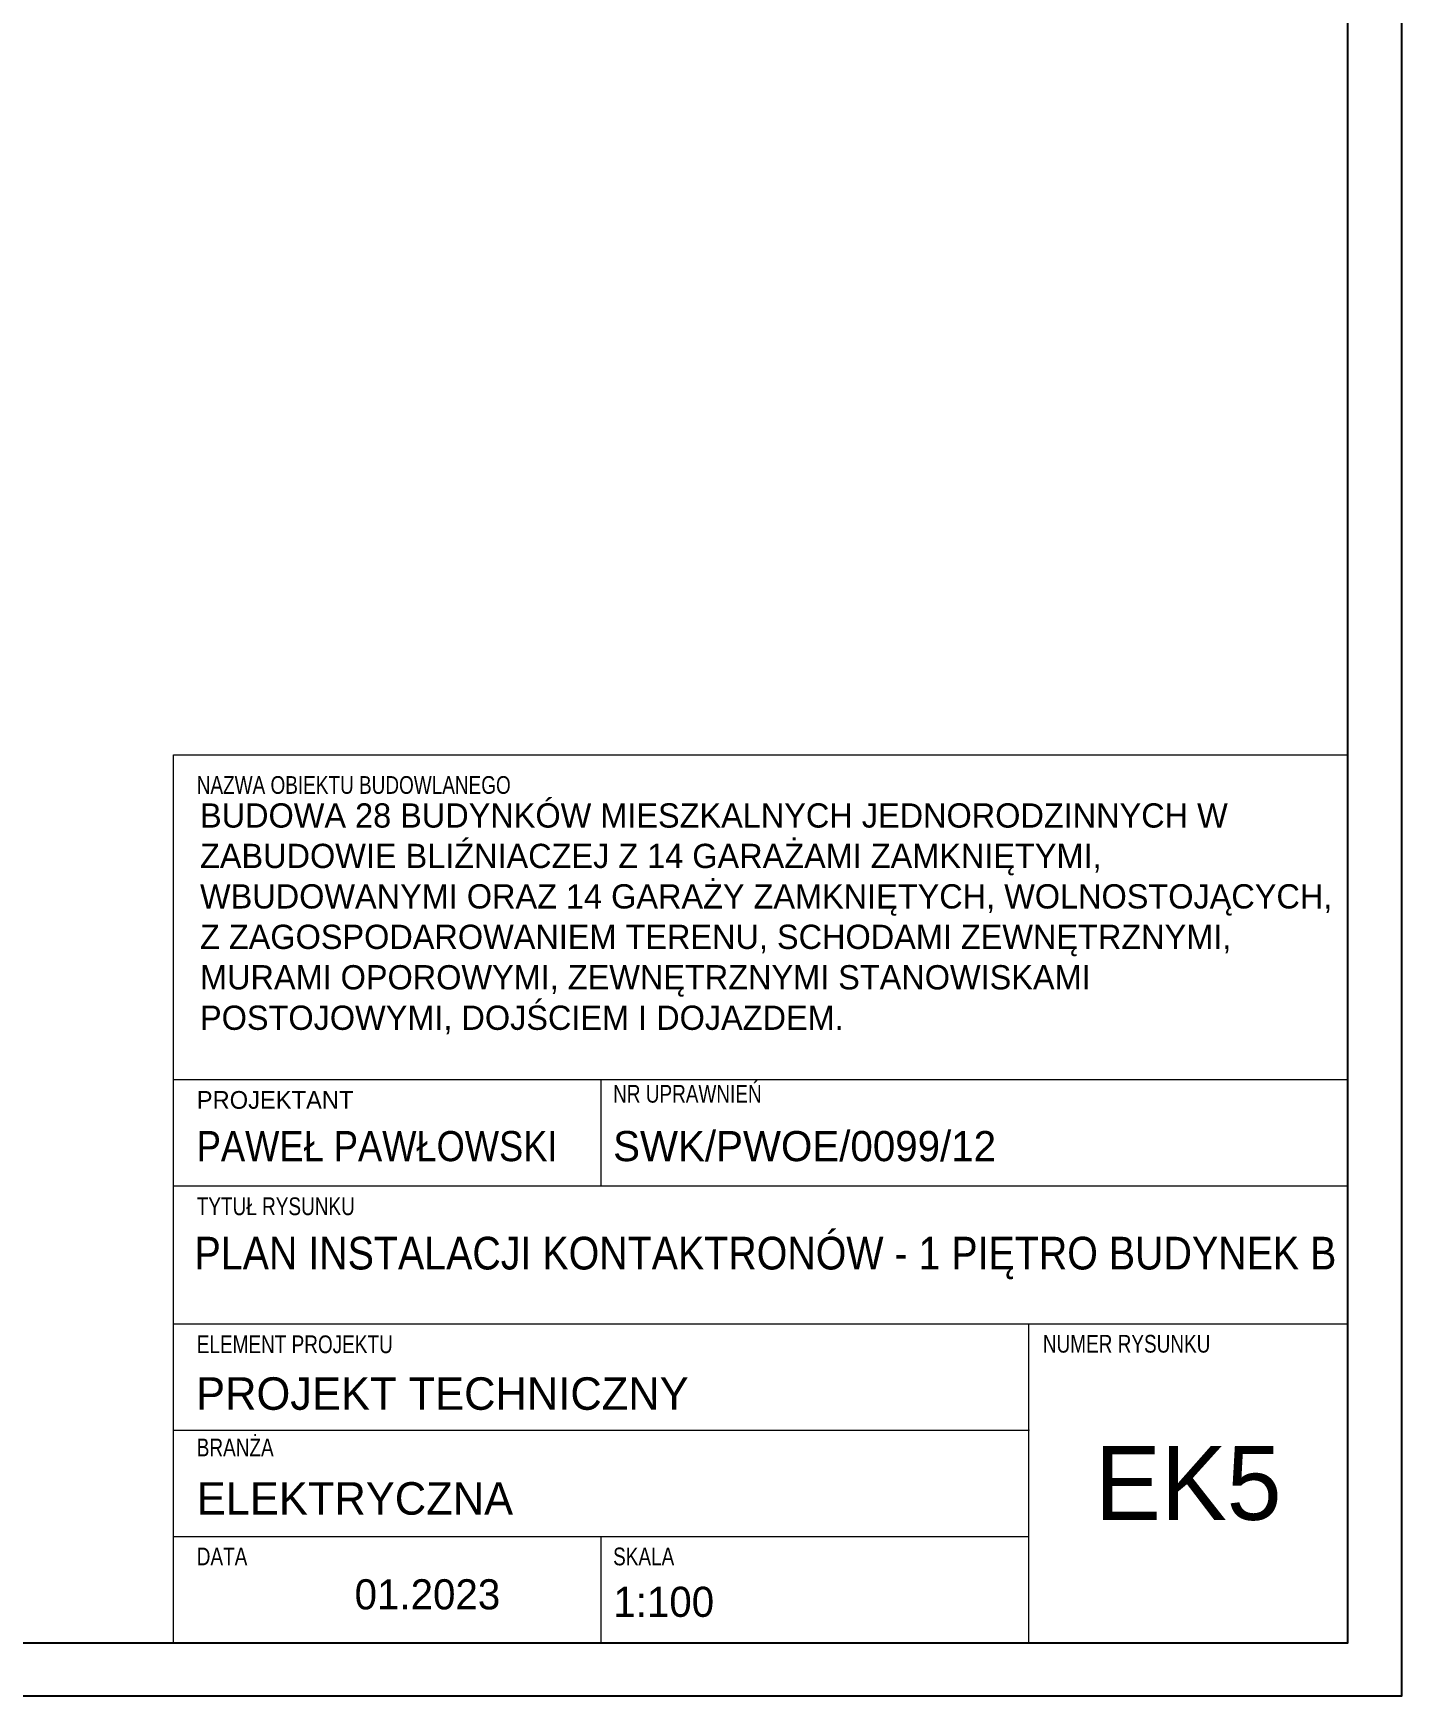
# Model space of a CAD drawing. Header units: millimetres. Extents: x 1780 to 154263, y -7240 to 17216.
# Drawn here: x 148494 to 149791, y 2437 to 4013 of the extents above; entities that cross this region are included whole.
import ezdxf

# ---------------------------------------------------------------- set-up
doc = ezdxf.new("R2010")
doc.units = ezdxf.units.MM
doc.layers.add('60 instalacje elektryka', color=10, linetype='Continuous')
doc.styles.add('superhelix', font='bahnschrift.ttf')

msp = doc.modelspace()

# ---------------------------------------------------------------- linework, layer by layer
at = {"layer": '60 instalacje elektryka'}
for points in [[(149790.8, 5410.6), (145586.2, 5410.6), (145586.2, 2437.4), (149790.8, 2437.4)], [(145677.7, 2487.4), (149739.7, 2487.4), (149739.7, 5360.6), (145677.7, 5360.6)]]:
    msp.add_lwpolyline(points, close=True, dxfattribs=at)
at = {"layer": '60 instalacje elektryka', "lineweight": 20, "ltscale": 20}
msp.add_lwpolyline([(149739.7, 2487.4), (148626.9, 2487.4), (148626.9, 3329.3), (149739.7, 3329.3)], close=True, dxfattribs=at)
for points in [[(148626.9, 3021.4), (149739.7, 3021.4)], [(149032.1, 2920.6), (149032.1, 3021.4)], [(148626.9, 2920.6), (149739.7, 2920.6)], [(148626.9, 2789.8), (149739.7, 2789.8)], [(149437.3, 2487.4), (149437.3, 2789.8)], [(148626.9, 2689), (149437.3, 2689)], [(148626.9, 2588.2), (149437.3, 2588.2)], [(149032.1, 2487.4), (149032.1, 2588.2)], [(148626.9, 2487.4), (149739.7, 2487.4)]]:
    msp.add_lwpolyline(points, dxfattribs=at)
msp.add_point((149437.3, 2689), dxfattribs=at)

# ---------------------------------------------------------------- texts
at = {"layer": '60 instalacje elektryka', "lineweight": 20, "ltscale": 20, "style": 'superhelix'}
for s, insert, char_height, width, attachment_point in [('{\\W0.8;NAZWA OBIEKTU BUDOWLANEGO}', (148648.8, 3309), 16.8, 327.68, 1), ('BUDOWA 28 BUDYNKÓW MIESZKALNYCH JEDNORODZINNYCH W ZABUDOWIE BLIŹNIACZEJ Z 14 GARAŻAMI ZAMKNIĘTYMI, WBUDOWANYMI ORAZ 14 GARAŻY ZAMKNIĘTYCH, WOLNOSTOJĄCYCH, Z ZAGOSPODAROWANIEM TERENU, SCHODAMI ZEWNĘTRZNYMI, MURAMI OPOROWYMI, ZEWNĘTRZNYMI STANOWISKAMI POSTOJOWYMI, DOJŚCIEM I DOJAZDEM.', (148651.9, 3283.2), 23, 1081.986, 1), ('PROJEKTANT', (148648.8, 3010.5), 16.8, 141.39, 1), ('{\\W0.8;NR UPRAWNIEŃ}', (149043.4, 3016.3), 16.8, 155.52, 1), ('{\\W0.9;PAWEŁ PAWŁOWSKI}', (148648.8, 2972.6), 28.56, 349.244, 1), ('SWK/PWOE/0099/12', (149043.4, 2972.6), 28.56, 362.304, 1), ('{\\W0.8;TYTUŁ RYSUNKU}', (148648.8, 2909.7), 16.8, 167.68, 1), ('\\pxsm0.9;{\\W0.9;PLAN INSTALACJI KONTAKTRONÓW - 1 PIĘTRO BUDYNEK B}', (148646.7, 2872.4), 31, 1093.273, 1), ('{\\W0.8;ELEMENT PROJEKTU  }', (148648.8, 2778.9), 16.8, 1146.337, 1), ('{\\W0.8;NUMER RYSUNKU}', (149450.7, 2779.4), 16.8, 176, 1), ('PROJEKT TECHNICZNY', (148648.2, 2739.2), 30.8, 571.539, 1), ('{\\W0.8;BRANŻA } ', (148648.8, 2681.1), 16.8, 1146.337, 1), ('\\pxqc;EK5', (149588.5, 2638.6), 70, 145.199, 5), ('ELEKTRYCZNA', (148648.8, 2639.8), 30.8, 302.441, 1), ('{\\W0.8;DATA}', (148648.8, 2577.8), 16.8, 53.12, 1), ('{\\W0.8;SKALA}', (149043.4, 2577.8), 16.8, 65.28, 1), ('01.2023', (148798.4, 2547.8), 28.56, 137.088, 1), ('1:100', (149043.6, 2540.7), 28.56, 94.656, 1)]:
    msp.add_mtext(s, dxfattribs=dict(at, insert=insert, char_height=char_height, width=width, attachment_point=attachment_point))

doc.saveas('drawing.dxf')
